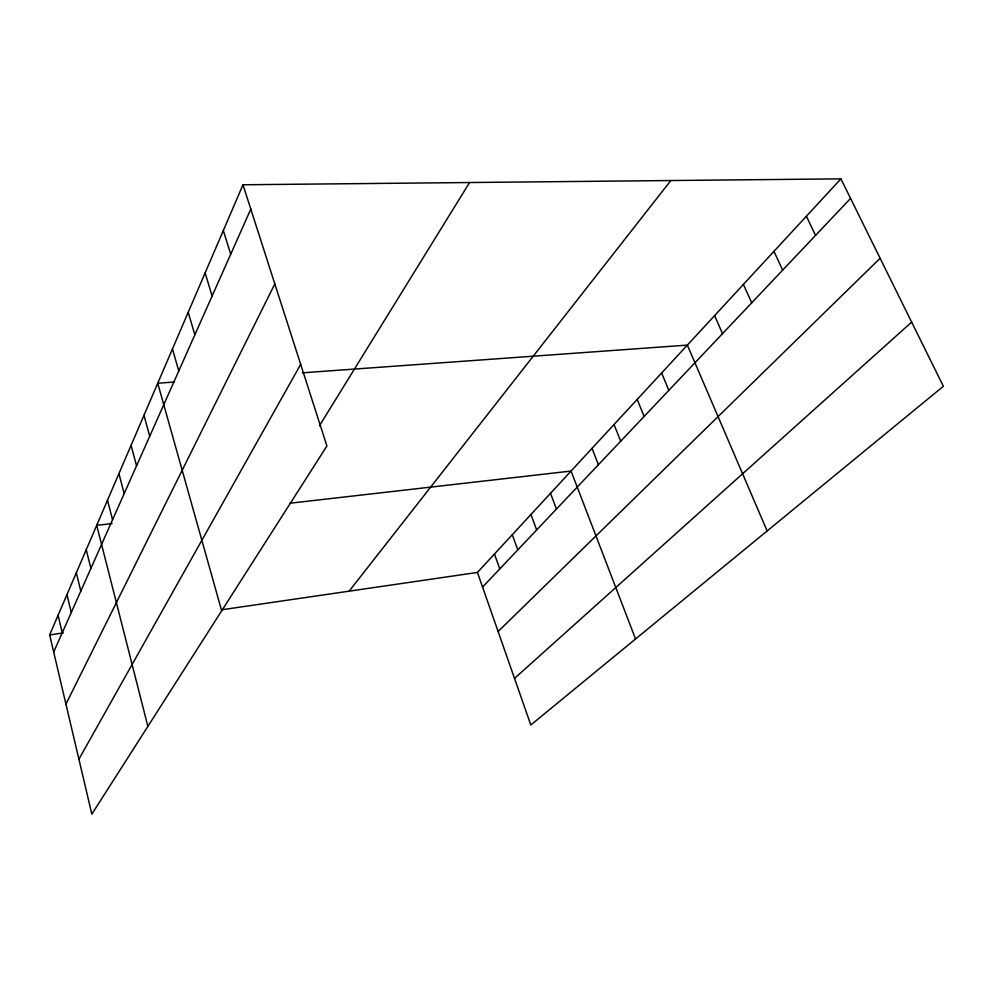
<?xml version="1.0" encoding="UTF-8"?>
<svg xmlns="http://www.w3.org/2000/svg" width="993" height="993" viewBox="0 0 993 993"><rect width="100%" height="100%" fill="white"/><g stroke="black" fill="none" stroke-linecap="round" stroke-linejoin="round"><path stroke-width="1.49" d="M242.975 184.772L326.908 445.981L91.84 814.148L49.65 634.924L242.975 184.772L840.897 178.852L943.35 386.289L530.808 724.977L477.447 572.427L840.897 178.852M53.684 652.041L250.795 209.101M65.935 704.111L274.825 283.886M78.906 759.198L300.68 364.357M319.423 425.798L469.59 182.526M349.126 591.183L670.821 180.54M482.573 587.074L850.554 198.426M498.126 631.523L880.121 258.267M514.511 678.405L911.648 322.104M49.65 634.924L63.329 632.926M222.295 609.702L477.447 572.427M112.097 523.572L96.718 525.334L147.87 726.392M289.621 503.265L571.062 471.054L635.545 638.983M174.458 382.032L157.738 383.236L221.662 610.819M302.356 372.822L687.367 345.105L767.142 530.957M806.378 216.226L815.551 235.391M773.944 251.353L782.67 270.121M743.397 284.432L751.713 302.815M714.588 315.625L722.519 333.648M661.611 372.996L668.86 390.323M637.196 399.434L644.147 416.427M614.034 424.532L620.699 441.19M592.014 448.364L598.419 464.724M550.519 493.31L556.44 509.061M530.945 514.498L536.654 529.964M512.289 534.706L517.787 549.886M494.477 553.995L499.777 568.902M223.326 230.525L230.711 254.22M205.129 272.914L212.117 296.001M188.211 312.286L194.851 334.802M172.459 348.977L178.777 370.935M143.973 415.297L149.72 436.212M131.064 445.361L136.562 465.804M118.924 473.624L124.187 493.595M107.492 500.236L112.544 519.749M86.23 549.75L90.897 568.406M76.324 572.812L80.818 591.058M66.953 594.633L71.285 612.482M58.078 615.3L62.249 632.789"/></g></svg>
